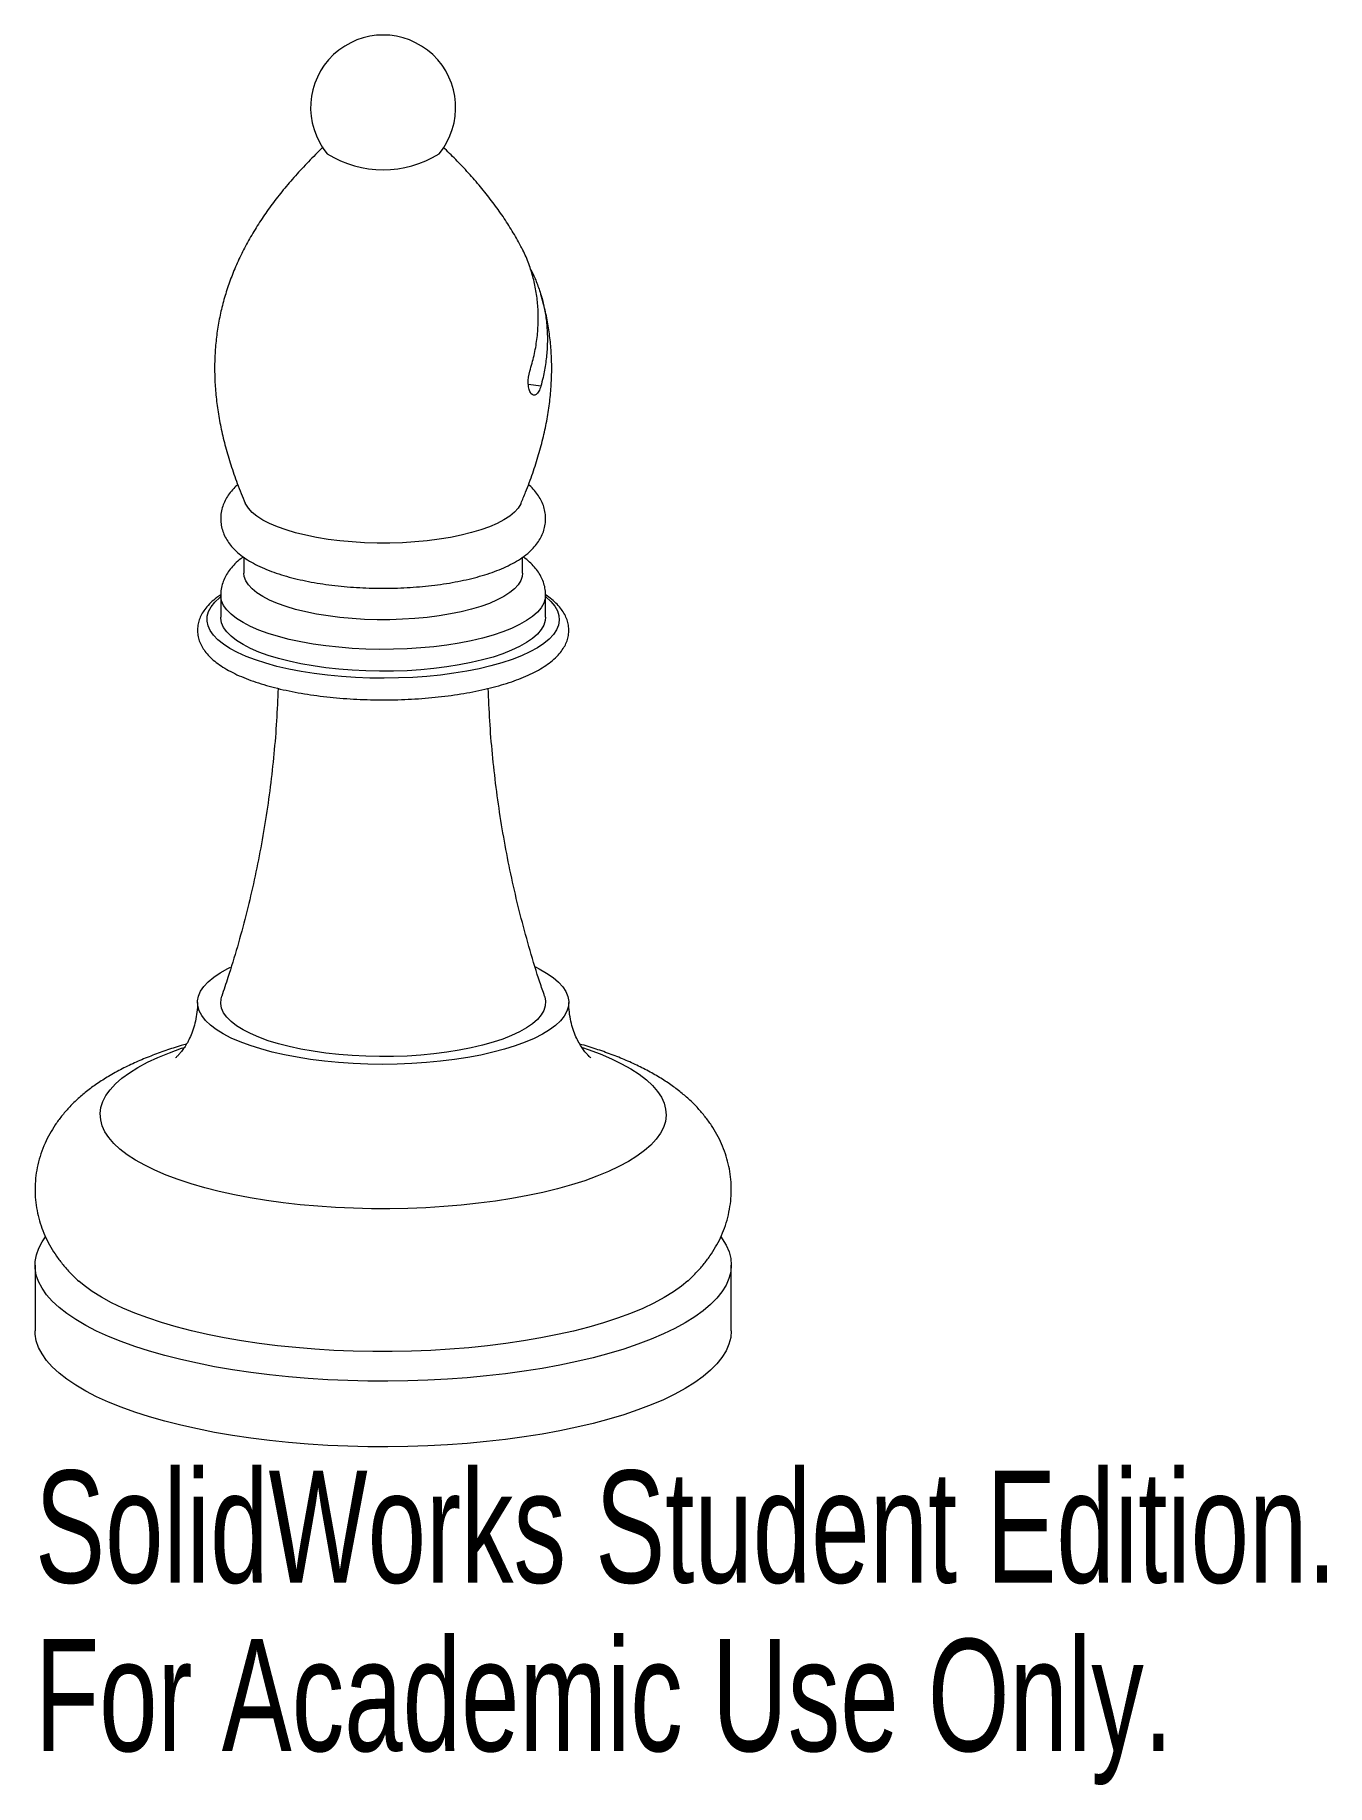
# Paper-space layout '_Dimetric' of a CAD drawing. Header units: millimetres. Extents: x -15 to 40.7, y -19.6 to 55.8.
import ezdxf

# ---------------------------------------------------------------- set-up
doc = ezdxf.new("R2010")
doc.units = ezdxf.units.MM
doc.styles.add('SLDTEXTSTYLE0', font='TXT', dxfattribs={"width": 0.7})

psp = doc.layouts.new('_Dimetric')

# ---------------------------------------------------------------- linework, layer by layer
at = {"color": 8, "linetype": 'Continuous', "lineweight": 15}
psp.add_line((6.793, 40.678), (6.257, 40.746), dxfattribs=at)
at = {"color": 7, "linetype": 'Continuous', "lineweight": 15}
for p, q in [((-6, 33.311), (-6, 32.621)), ((6, 32.621), (6, 33.311)), ((-7, 31.678), (-7, 30.736)), ((7, 30.736), (7, 31.678)), ((-15, 2.828), (-15, 0)), ((15, 0), (15, 2.828))]:
    psp.add_line(p, q, dxfattribs=at)
at = {"color": 7, "linetype": 'Continuous', "lineweight": 15, "flags": 128}
for points in [[(5.94, 35.638), (5.927, 35.609), (5.817, 35.431), (5.659, 35.257), (5.455, 35.088), (5.205, 34.926), (4.912, 34.772), (4.578, 34.628), (4.206, 34.495), (3.8, 34.373), (3.362, 34.264), (2.896, 34.169), (2.406, 34.089), (1.896, 34.024), (1.371, 33.974), (0.834, 33.94), (0.29, 33.923), (-0.256, 33.923), (-0.8, 33.939), (-1.337, 33.971), (-1.864, 34.02), (-2.375, 34.084), (-2.866, 34.164), (-3.333, 34.258), (-3.773, 34.366), (-4.182, 34.487), (-4.556, 34.619), (-4.892, 34.763), (-5.188, 34.916), (-5.44, 35.077), (-5.648, 35.246), (-5.809, 35.42), (-5.921, 35.598), (-5.94, 35.638)], [(6, 32.621), (5.987, 32.49), (5.927, 32.31), (5.817, 32.131), (5.659, 31.957), (5.455, 31.788), (5.205, 31.626), (4.912, 31.473), (4.578, 31.328), (4.206, 31.195), (3.8, 31.073), (3.362, 30.965), (2.896, 30.87), (2.406, 30.789), (1.896, 30.724), (1.371, 30.674), (0.834, 30.641), (0.29, 30.624), (-0.256, 30.623), (-0.8, 30.639), (-1.337, 30.672), (-1.864, 30.72), (-2.375, 30.784), (-2.866, 30.864), (-3.333, 30.958), (-3.773, 31.066), (-4.182, 31.187), (-4.556, 31.32), (-4.892, 31.463), (-5.188, 31.616), (-5.44, 31.778), (-5.648, 31.946), (-5.809, 32.12), (-5.921, 32.298), (-5.985, 32.479), (-6, 32.621)], [(7, 30.736), (6.986, 30.586), (6.922, 30.389), (6.809, 30.195), (6.647, 30.004), (6.437, 29.819), (6.181, 29.64), (5.88, 29.469), (5.536, 29.308), (5.153, 29.156), (4.733, 29.016), (4.278, 28.889), (3.793, 28.774), (3.28, 28.674), (2.744, 28.589), (2.188, 28.519), (1.616, 28.465), (1.033, 28.428), (0.442, 28.407), (-0.152, 28.403), (-0.745, 28.415), (-1.333, 28.445), (-1.911, 28.491), (-2.475, 28.553), (-3.021, 28.631), (-3.546, 28.724), (-4.045, 28.831), (-4.515, 28.952), (-4.952, 29.086), (-5.354, 29.232), (-5.717, 29.389), (-6.039, 29.556), (-6.317, 29.731), (-6.55, 29.913), (-6.736, 30.101), (-6.873, 30.294), (-6.961, 30.49), (-6.998, 30.687), (-7, 30.736)], [(6.563, 15.667), (6.722, 15.588), (7.045, 15.406), (7.324, 15.215), (7.556, 15.018), (7.741, 14.815), (7.877, 14.608), (7.963, 14.398), (7.999, 14.186), (7.984, 13.974), (7.919, 13.763), (7.803, 13.555), (7.639, 13.35), (7.426, 13.15), (7.166, 12.956), (6.86, 12.77), (6.512, 12.593), (6.122, 12.425), (5.693, 12.269), (5.229, 12.124), (4.731, 11.992), (4.204, 11.873), (3.65, 11.769), (3.073, 11.68), (2.476, 11.606), (1.864, 11.549), (1.24, 11.508), (0.608, 11.483), (-0.028, 11.475), (-0.663, 11.485), (-1.295, 11.511), (-1.918, 11.553), (-2.529, 11.612), (-3.124, 11.687), (-3.699, 11.778), (-4.251, 11.883), (-4.776, 12.003), (-5.271, 12.136), (-5.732, 12.282), (-6.157, 12.44), (-6.544, 12.608), (-6.889, 12.786), (-7.19, 12.973), (-7.446, 13.167), (-7.655, 13.367), (-7.815, 13.573), (-7.926, 13.781), (-7.987, 13.992), (-7.998, 14.204), (-7.958, 14.416), (-7.867, 14.626), (-7.727, 14.833), (-7.538, 15.035), (-7.301, 15.232), (-7.019, 15.422), (-6.691, 15.604), (-6.573, 15.662)], [(6.955, 14.407), (6.961, 14.388), (6.998, 14.19), (6.986, 13.992), (6.922, 13.796), (6.809, 13.601), (6.647, 13.411), (6.437, 13.225), (6.181, 13.047), (5.88, 12.876), (5.536, 12.714), (5.153, 12.563), (4.733, 12.423), (4.278, 12.295), (3.793, 12.181), (3.28, 12.081), (2.744, 11.996), (2.188, 11.926), (1.616, 11.872), (1.033, 11.834), (0.442, 11.813), (-0.152, 11.809), (-0.745, 11.822), (-1.333, 11.851), (-1.911, 11.897), (-2.475, 11.96), (-3.021, 12.037), (-3.546, 12.13), (-4.045, 12.238), (-4.515, 12.359), (-4.952, 12.493), (-5.354, 12.639), (-5.717, 12.796), (-6.039, 12.962), (-6.317, 13.137), (-6.55, 13.319), (-6.736, 13.508), (-6.873, 13.7), (-6.961, 13.896), (-6.998, 14.094), (-6.986, 14.292), (-6.955, 14.407)], [(14.563, 4.026), (14.607, 3.966), (14.779, 3.683), (14.902, 3.398), (14.976, 3.111), (15, 2.823), (14.974, 2.535), (14.899, 2.248), (14.773, 1.963), (14.599, 1.68), (14.377, 1.402), (14.106, 1.128), (13.789, 0.86), (13.426, 0.599), (13.018, 0.345), (12.567, 0.099), (12.075, -0.138), (11.542, -0.365), (10.971, -0.581), (10.363, -0.786), (9.721, -0.979), (9.047, -1.16), (8.342, -1.327), (7.61, -1.48), (6.853, -1.619), (6.073, -1.743), (5.273, -1.852), (4.455, -1.946), (3.622, -2.024), (2.778, -2.085), (1.924, -2.13), (1.064, -2.159), (0.2, -2.171), (-0.665, -2.167), (-1.527, -2.146), (-2.384, -2.108), (-3.233, -2.054), (-4.072, -1.984), (-4.897, -1.898), (-5.705, -1.796), (-6.495, -1.679), (-7.263, -1.546), (-8.007, -1.4), (-8.725, -1.239), (-9.413, -1.064), (-10.071, -0.877), (-10.694, -0.678), (-11.282, -0.466), (-11.833, -0.244), (-12.345, -0.012), (-12.815, 0.23), (-13.243, 0.48), (-13.627, 0.738), (-13.965, 1.004), (-14.258, 1.275), (-14.502, 1.551), (-14.699, 1.832), (-14.847, 2.116), (-14.945, 2.402), (-14.994, 2.69), (-14.993, 2.978), (-14.943, 3.266), (-14.842, 3.552), (-14.692, 3.836), (-14.551, 4.043)], [(13.126, 2.148), (12.861, 1.927), (12.507, 1.674), (12.108, 1.429), (11.666, 1.191), (11.182, 0.963), (10.659, 0.745), (10.097, 0.538), (9.499, 0.343), (8.866, 0.16), (8.203, -0.011), (7.509, -0.167), (6.789, -0.31), (6.045, -0.438), (5.279, -0.551), (4.494, -0.648), (3.693, -0.73), (2.879, -0.796), (2.054, -0.845), (1.222, -0.878), (0.386, -0.894), (-0.451, -0.893), (-1.287, -0.876), (-2.119, -0.842), (-2.943, -0.791), (-3.756, -0.724), (-4.556, -0.641), (-5.339, -0.543), (-6.104, -0.429), (-6.846, -0.299), (-7.564, -0.156), (-8.255, 0.002), (-8.917, 0.174), (-9.546, 0.358), (-10.142, 0.554), (-10.701, 0.762), (-11.221, 0.981), (-11.702, 1.209), (-12.141, 1.447), (-12.536, 1.693), (-12.886, 1.947), (-13.114, 2.137)], [(15, 0), (15, -0.005), (14.974, -0.294), (14.899, -0.581), (14.773, -0.866), (14.599, -1.148), (14.377, -1.426), (14.106, -1.7), (13.789, -1.968), (13.426, -2.23), (13.018, -2.484), (12.567, -2.73), (12.075, -2.967), (11.542, -3.194), (10.971, -3.41), (10.363, -3.615), (9.721, -3.808), (9.047, -3.988), (8.342, -4.155), (7.61, -4.309), (6.853, -4.448), (6.073, -4.572), (5.273, -4.681), (4.455, -4.774), (3.622, -4.852), (2.778, -4.914), (1.924, -4.959), (1.064, -4.987), (0.2, -5), (-0.665, -4.995), (-1.527, -4.974), (-2.384, -4.936), (-3.233, -4.882), (-4.072, -4.812), (-4.897, -4.726), (-5.705, -4.624), (-6.495, -4.507), (-7.263, -4.375), (-8.007, -4.228), (-8.725, -4.067), (-9.413, -3.893), (-10.071, -3.706), (-10.694, -3.506), (-11.282, -3.295), (-11.833, -3.073), (-12.345, -2.84), (-12.815, -2.599), (-13.243, -2.348), (-13.627, -2.09), (-13.965, -1.825), (-14.258, -1.554), (-14.502, -1.277), (-14.699, -0.997), (-14.847, -0.713), (-14.945, -0.426), (-14.994, -0.139), (-15, 0)]]:
    psp.add_lwpolyline(points, dxfattribs=at)
at = {"color": 8, "linetype": 'Continuous', "lineweight": 15, "flags": 128}
for points in [[(7, 31.681), (6.986, 31.529), (6.922, 31.332), (6.809, 31.137), (6.647, 30.947), (6.437, 30.762), (6.181, 30.583), (5.88, 30.412), (5.536, 30.25), (5.153, 30.099), (4.733, 29.959), (4.278, 29.832), (3.793, 29.717), (3.28, 29.617), (2.744, 29.532), (2.188, 29.462), (1.616, 29.408), (1.033, 29.371), (0.442, 29.35), (-0.152, 29.346), (-0.745, 29.358), (-1.333, 29.388), (-1.911, 29.434), (-2.475, 29.496), (-3.021, 29.574), (-3.546, 29.667), (-4.045, 29.774), (-4.515, 29.895), (-4.952, 30.029), (-5.354, 30.175), (-5.717, 30.332), (-6.039, 30.498), (-6.317, 30.673), (-6.55, 30.856), (-6.736, 31.044), (-6.873, 31.236), (-6.961, 31.432), (-6.998, 31.63), (-7, 31.679)], [(7, 31.612), (7.01, 31.603), (7.224, 31.41), (7.39, 31.211), (7.506, 31.008), (7.573, 30.803), (7.589, 30.597), (7.555, 30.391), (7.471, 30.186), (7.336, 29.985), (7.153, 29.788), (6.923, 29.596), (6.646, 29.411), (6.325, 29.235), (5.962, 29.068), (5.559, 28.911), (5.119, 28.766), (4.645, 28.633), (4.141, 28.513), (3.608, 28.408), (3.052, 28.317), (2.476, 28.242), (1.882, 28.183), (1.277, 28.14), (0.663, 28.113), (0.044, 28.104), (-0.575, 28.111), (-1.19, 28.135), (-1.797, 28.175), (-2.392, 28.232), (-2.971, 28.305), (-3.53, 28.394), (-4.066, 28.497), (-4.575, 28.615), (-5.054, 28.746), (-5.498, 28.889), (-5.907, 29.045), (-6.275, 29.21), (-6.603, 29.386), (-6.886, 29.569), (-7.123, 29.76), (-7.313, 29.956), (-7.454, 30.157), (-7.546, 30.361), (-7.588, 30.567), (-7.579, 30.774), (-7.519, 30.979), (-7.41, 31.182), (-7.251, 31.382), (-7.044, 31.576), (-7, 31.612)], [(8.583, 12.201), (8.831, 12.117), (9.352, 11.923), (9.833, 11.717), (10.275, 11.503), (10.674, 11.279), (11.03, 11.047), (11.34, 10.807), (11.603, 10.562), (11.819, 10.312), (11.986, 10.057), (12.104, 9.8), (12.172, 9.54), (12.191, 9.28), (12.159, 9.02), (12.077, 8.761), (11.945, 8.504), (11.765, 8.25), (11.536, 8.001), (11.26, 7.758), (10.937, 7.52), (10.57, 7.291), (10.159, 7.069), (9.706, 6.857), (9.213, 6.654), (8.683, 6.463), (8.117, 6.283), (7.517, 6.116), (6.887, 5.962), (6.228, 5.822), (5.544, 5.696), (4.837, 5.585), (4.11, 5.49), (3.366, 5.41), (2.609, 5.346), (1.84, 5.298), (1.065, 5.267), (0.284, 5.253), (-0.497, 5.255), (-1.277, 5.274), (-2.051, 5.31), (-2.817, 5.362), (-3.571, 5.43), (-4.31, 5.514), (-5.032, 5.614), (-5.733, 5.729), (-6.411, 5.859), (-7.062, 6.003), (-7.684, 6.161), (-8.275, 6.331), (-8.831, 6.514), (-9.352, 6.708), (-9.833, 6.914), (-10.275, 7.128), (-10.674, 7.352), (-11.03, 7.584), (-11.34, 7.824), (-11.603, 8.069), (-11.819, 8.319), (-11.986, 8.574), (-12.104, 8.831), (-12.172, 9.091), (-12.191, 9.351), (-12.159, 9.611), (-12.077, 9.87), (-11.945, 10.127), (-11.765, 10.381), (-11.536, 10.63), (-11.26, 10.873), (-10.937, 11.111), (-10.57, 11.34), (-10.159, 11.562), (-9.706, 11.774), (-9.213, 11.977), (-8.683, 12.168), (-8.579, 12.203)]]:
    psp.add_lwpolyline(points, dxfattribs=at)
at = {"color": 7, "linetype": 'Continuous', "lineweight": 15}
for centre, radius, start, end in [((0, 52.679), 3.125, 320.47639, 219.52361), ((0, 54.578), 4.574, 238.1977, 301.8023)]:
    psp.add_arc(centre, radius, start, end, dxfattribs=at)
for points, knots in [([(-2.592, 50.965), (-2.65, 50.91), (-2.912, 50.662), (-3.357, 50.208), (-3.913, 49.602), (-4.425, 48.99), (-4.896, 48.373), (-5.326, 47.749), (-5.714, 47.117), (-6.06, 46.476), (-6.364, 45.826), (-6.624, 45.167), (-6.841, 44.498), (-7.014, 43.821), (-7.143, 43.135), (-7.227, 42.439), (-7.267, 41.735), (-7.262, 41.021), (-7.213, 40.297), (-7.119, 39.562), (-6.98, 38.814), (-6.796, 38.052), (-6.564, 37.275), (-6.282, 36.464), (-6.057, 35.922), (-5.94, 35.638)], [0, 0, 0, 0, 0.015155, 0.067986, 0.118301, 0.166486, 0.212899, 0.257831, 0.301529, 0.344211, 0.386074, 0.427306, 0.468092, 0.508622, 0.549091, 0.58969, 0.630578, 0.671979, 0.714125, 0.757263, 0.801646, 0.847542, 0.895228, 0.944997, 1, 1, 1, 1]), ([(5.938, 46.69), (5.918, 46.731), (5.789, 46.989), (5.514, 47.447), (5.114, 48.067), (4.671, 48.675), (4.191, 49.276), (3.674, 49.868), (3.137, 50.438), (2.767, 50.796), (2.588, 50.97)], [0, 0, 0, 0, 0.024465, 0.153617, 0.285855, 0.421721, 0.561801, 0.706755, 0.85735, 1, 1, 1, 1]), ([(6.321, 41.331), (6.386, 41.555), (6.516, 42.004), (6.634, 42.692), (6.691, 43.387), (6.679, 44.065), (6.606, 44.716), (6.476, 45.34), (6.281, 45.95), (6.099, 46.402), (5.964, 46.639), (5.936, 46.689)], [0, 0, 0, 0, 0.121447, 0.243818, 0.369124, 0.495448, 0.611422, 0.728208, 0.847592, 0.967895, 1, 1, 1, 1]), ([(6.347, 45.713), (6.354, 45.702), (6.459, 45.538), (6.6, 45.184), (6.795, 44.664), (6.935, 44.117), (7.032, 43.543), (7.079, 42.945), (7.074, 42.324), (7.013, 41.692), (6.914, 41.141), (6.826, 40.804), (6.793, 40.678)], [0, 0, 0, 0, 0.007221, 0.115935, 0.225313, 0.336716, 0.448793, 0.566574, 0.685116, 0.806005, 0.92768, 1, 1, 1, 1]), ([(5.94, 35.638), (6.006, 35.797), (6.186, 36.223), (6.445, 36.92), (6.702, 37.72), (6.909, 38.499), (7.068, 39.261), (7.181, 40.006), (7.248, 40.736), (7.27, 41.454), (7.248, 42.16), (7.182, 42.855), (7.071, 43.539), (6.941, 44.133), (6.831, 44.492), (6.789, 44.632)], [0, 0, 0, 0, 0.057026, 0.15326, 0.244778, 0.3323, 0.416414, 0.497673, 0.576602, 0.6537, 0.729443, 0.804282, 0.878648, 0.952948, 1, 1, 1, 1]), ([(6.793, 40.678), (6.77, 40.594), (6.741, 40.52), (6.674, 40.399), (6.636, 40.353), (6.519, 40.268), (6.434, 40.285), (6.337, 40.413), (6.31, 40.472), (6.269, 40.615), (6.256, 40.697), (6.242, 40.966), (6.268, 41.164), (6.321, 41.331)], [0, 0, 0, 0, 0.125, 0.125, 0.25, 0.25, 0.5, 0.5, 0.625, 0.625, 0.75, 0.75, 1, 1, 1, 1]), ([(-6.262, 36.439), (-6.304, 36.404), (-6.424, 36.302), (-6.588, 36.114), (-6.752, 35.88), (-6.874, 35.636), (-6.96, 35.376), (-7.003, 35.103), (-7, 34.823), (-6.953, 34.554), (-6.865, 34.298), (-6.739, 34.056), (-6.577, 33.827), (-6.376, 33.607), (-6.132, 33.396), (-5.841, 33.193), (-5.504, 33.001), (-5.126, 32.824), (-4.717, 32.665), (-4.281, 32.524), (-3.824, 32.4), (-3.346, 32.292), (-2.851, 32.2), (-2.34, 32.124), (-1.816, 32.064), (-1.282, 32.019), (-0.741, 31.99), (-0.196, 31.977), (0.35, 31.979), (0.894, 31.997), (1.432, 32.03), (1.962, 32.079), (2.479, 32.143), (2.983, 32.223), (3.469, 32.318), (3.936, 32.428), (4.382, 32.555), (4.805, 32.697), (5.203, 32.858), (5.576, 33.039), (5.921, 33.243), (6.217, 33.463), (6.46, 33.692), (6.649, 33.921), (6.798, 34.159), (6.907, 34.406), (6.978, 34.667), (7.007, 34.941), (6.99, 35.217), (6.93, 35.483), (6.83, 35.734), (6.694, 35.972), (6.518, 36.197), (6.372, 36.354), (6.276, 36.431), (6.26, 36.444)], [0, 0, 0, 0, 0.0099592, 0.0284801, 0.0456169, 0.0617324, 0.0771796, 0.0937613, 0.1097622, 0.1255032, 0.1412445, 0.1573556, 0.1742216, 0.1922387, 0.2117431, 0.2328217, 0.2550886, 0.2778008, 0.3002932, 0.322439, 0.3442615, 0.3658218, 0.3871792, 0.4083832, 0.4294734, 0.4504814, 0.471433, 0.4923504, 0.5132533, 0.5341595, 0.5550823, 0.5760411, 0.5970576, 0.6181566, 0.6393683, 0.6607305, 0.6822909, 0.7041106, 0.7262642, 0.748831, 0.7718527, 0.7951706, 0.8147271, 0.8327379, 0.8494833, 0.8653329, 0.8806239, 0.8969785, 0.9128629, 0.9285652, 0.9443801, 0.9606805, 0.9778574, 0.9963009, 1, 1, 1, 1]), ([(-6.024, 33.328), (-6.062, 33.302), (-6.194, 33.213), (-6.383, 33.04), (-6.59, 32.815), (-6.751, 32.58), (-6.874, 32.336), (-6.958, 32.076), (-7, 31.855), (-6.996, 31.72), (-6.994, 31.68)], [0, 0, 0, 0, 0.06783, 0.236907, 0.392773, 0.536992, 0.672616, 0.802614, 0.942161, 1, 1, 1, 1]), ([(6.997, 31.683), (6.995, 31.762), (6.99, 31.931), (6.929, 32.183), (6.83, 32.434), (6.693, 32.672), (6.52, 32.898), (6.304, 33.114), (6.138, 33.258), (6.034, 33.326), (6.026, 33.331)], [0, 0, 0, 0, 0.114403, 0.246721, 0.379989, 0.517347, 0.662092, 0.817509, 0.986009, 1, 1, 1, 1]), ([(-6.995, 31.693), (-7.051, 31.655), (-7.211, 31.55), (-7.429, 31.361), (-7.64, 31.135), (-7.797, 30.906), (-7.908, 30.68), (-7.979, 30.443), (-8.008, 30.198), (-7.989, 29.951), (-7.928, 29.712), (-7.824, 29.481), (-7.68, 29.259), (-7.493, 29.042), (-7.261, 28.831), (-6.983, 28.628), (-6.663, 28.435), (-6.305, 28.254), (-5.912, 28.087), (-5.489, 27.933), (-5.037, 27.793), (-4.559, 27.666), (-4.057, 27.553), (-3.534, 27.454), (-2.992, 27.37), (-2.434, 27.299), (-1.863, 27.244), (-1.282, 27.203), (-0.694, 27.178), (-0.103, 27.168), (0.489, 27.173), (1.079, 27.193), (1.662, 27.228), (2.236, 27.278), (2.798, 27.343), (3.345, 27.423), (3.873, 27.516), (4.381, 27.624), (4.865, 27.745), (5.324, 27.879), (5.755, 28.027), (6.156, 28.188), (6.526, 28.362), (6.862, 28.551), (7.163, 28.754), (7.425, 28.973), (7.635, 29.2), (7.794, 29.429), (7.906, 29.655), (7.978, 29.891), (8.007, 30.136), (7.99, 30.384), (7.929, 30.623), (7.827, 30.854), (7.684, 31.077), (7.497, 31.293), (7.271, 31.502), (7.088, 31.631), (6.996, 31.696)], [0, 0, 0, 0, 0.010864, 0.030476, 0.049903, 0.066614, 0.082447, 0.097622, 0.113742, 0.129409, 0.144987, 0.160832, 0.17733, 0.194736, 0.213079, 0.232124, 0.251503, 0.270897, 0.290174, 0.309315, 0.328333, 0.347247, 0.366078, 0.384843, 0.403558, 0.422232, 0.440877, 0.4595, 0.478108, 0.496708, 0.515303, 0.533901, 0.552504, 0.571119, 0.589751, 0.608408, 0.627098, 0.645831, 0.664618, 0.683475, 0.702419, 0.721473, 0.740661, 0.760006, 0.779511, 0.799124, 0.818558, 0.835291, 0.851142, 0.866329, 0.882464, 0.898136, 0.913713, 0.929549, 0.946029, 0.963415, 0.981741, 1, 1, 1, 1]), ([(-4.527, 27.662), (-4.547, 27.198), (-4.586, 26.258), (-4.702, 24.846), (-4.859, 23.429), (-5.059, 22.022), (-5.302, 20.628), (-5.587, 19.249), (-5.911, 17.885), (-6.277, 16.541), (-6.625, 15.384), (-6.866, 14.682), (-6.957, 14.415)], [0, 0, 0, 0, 0.1024793, 0.2077371, 0.3127611, 0.4175311, 0.5220251, 0.6262183, 0.7300828, 0.833587, 0.9366941, 1, 1, 1, 1]), ([(6.958, 14.415), (6.889, 14.614), (6.664, 15.259), (6.326, 16.372), (5.946, 17.75), (5.609, 19.145), (5.316, 20.553), (5.067, 21.972), (4.862, 23.399), (4.703, 24.833), (4.586, 26.255), (4.547, 27.199), (4.527, 27.664)], [0, 0, 0, 0, 0.047165, 0.153339, 0.259638, 0.366007, 0.472396, 0.578767, 0.685085, 0.79132, 0.897447, 1, 1, 1, 1]), ([(-8, 14.141), (-8, 14.139), (-7.993, 14), (-8.019, 13.726), (-8.08, 13.338), (-8.18, 12.982), (-8.301, 12.669), (-8.434, 12.405), (-8.565, 12.191), (-8.687, 12.025), (-8.792, 11.903), (-8.874, 11.819), (-8.927, 11.771), (-8.952, 11.753), (-8.947, 11.756), (-8.946, 11.757)], [0, 0, 0, 0, 0.001974, 0.105881, 0.208166, 0.307554, 0.403219, 0.494681, 0.581944, 0.665495, 0.746157, 0.824909, 0.902742, 0.980582, 1, 1, 1, 1]), ([(8.945, 11.758), (8.946, 11.757), (8.949, 11.755), (8.914, 11.782), (8.848, 11.845), (8.752, 11.948), (8.635, 12.092), (8.505, 12.283), (8.37, 12.523), (8.241, 12.812), (8.128, 13.148), (8.046, 13.523), (8.002, 13.86), (8.005, 14.069), (8.006, 14.143)], [0, 0, 0, 0, 0.038934, 0.121357, 0.203655, 0.286583, 0.37097, 0.457787, 0.547886, 0.641831, 0.739693, 0.840902, 0.944296, 1, 1, 1, 1]), ([(-8.475, 12.345), (-8.553, 12.324), (-8.86, 12.238), (-9.374, 12.069), (-10.019, 11.836), (-10.645, 11.575), (-11.253, 11.284), (-11.817, 10.973), (-12.328, 10.647), (-12.779, 10.314), (-13.182, 9.971), (-13.54, 9.616), (-13.856, 9.251), (-14.132, 8.874), (-14.371, 8.484), (-14.58, 8.068), (-14.754, 7.625), (-14.886, 7.158), (-14.969, 6.687), (-15.006, 6.217), (-14.996, 5.752), (-14.942, 5.294), (-14.846, 4.848), (-14.71, 4.414), (-14.535, 3.996), (-14.324, 3.593), (-14.077, 3.206), (-13.794, 2.834), (-13.473, 2.478), (-13.239, 2.242), (-13.107, 2.132), (-13.101, 2.127)], [0, 0, 0, 0, 0.015389, 0.06068, 0.106775, 0.153788, 0.201761, 0.250532, 0.294332, 0.335944, 0.375106, 0.411988, 0.446936, 0.480323, 0.512488, 0.543719, 0.577615, 0.610572, 0.64274, 0.674326, 0.705511, 0.736456, 0.767294, 0.798207, 0.829389, 0.861061, 0.893477, 0.926931, 0.961763, 0.998353, 1, 1, 1, 1]), ([(13.121, 2.144), (13.242, 2.257), (13.479, 2.479), (13.799, 2.841), (14.083, 3.215), (14.329, 3.602), (14.538, 4.002), (14.715, 4.427), (14.854, 4.876), (14.951, 5.346), (15, 5.816), (15.003, 6.283), (14.961, 6.743), (14.876, 7.193), (14.751, 7.63), (14.586, 8.053), (14.385, 8.46), (14.148, 8.851), (13.875, 9.227), (13.565, 9.589), (13.217, 9.938), (12.826, 10.276), (12.389, 10.604), (11.902, 10.922), (11.364, 11.226), (10.78, 11.514), (10.159, 11.78), (9.51, 12.023), (8.949, 12.211), (8.595, 12.311), (8.475, 12.345)], [0, 0, 0, 0, 0.036595, 0.071949, 0.10567, 0.138107, 0.169557, 0.200268, 0.233468, 0.265893, 0.297682, 0.329022, 0.360085, 0.390997, 0.421932, 0.453082, 0.48466, 0.516911, 0.550116, 0.584605, 0.620748, 0.658937, 0.699512, 0.742629, 0.78805, 0.835046, 0.882576, 0.929687, 0.976078, 1, 1, 1, 1])]:
    psp.add_open_spline(points, degree=3, knots=knots, dxfattribs=at)

# ---------------------------------------------------------------- texts
at = {"color": 7, "linetype": 'Continuous', "char_height": 4.83362, "attachment_point": 1, "style": 'SLDTEXTSTYLE0'}
for s, insert in [('SolidWorks Student Edition.', (-15, -6.019)), ('For Academic Use Only.', (-15, -13.27))]:
    psp.add_mtext(s, dxfattribs=dict(at, insert=insert))

doc.saveas('drawing.dxf')
